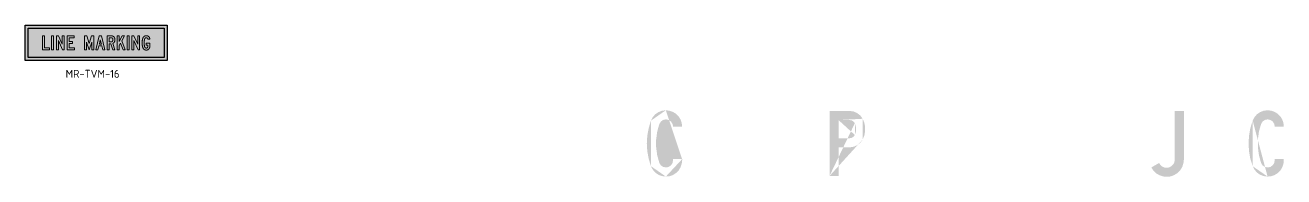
# Model space of a CAD drawing. Header units: millimetres. Extents: x 134 to 1473, y -1293 to 226.
# Drawn here: x 134 to 1198, y 97 to 226 of the extents above; entities that cross this region are included whole.
import ezdxf

# ---------------------------------------------------------------- set-up
doc = ezdxf.new("R2010")
doc.units = ezdxf.units.MM
for name, color, linetype in [('GREEN', 84, 'Continuous'), ('L25', 1, 'Continuous'), ('yellow', 7, 'Continuous')]:
    doc.layers.add(name, color=color, linetype=linetype)
doc.styles.add('ISO', font='iso3098b')

msp = doc.modelspace()

# ---------------------------------------------------------------- hatches: boundary and pattern name
at = {"layer": 'GREEN'}
h = msp.add_hatch(color=256, dxfattribs=at)
h.paths.add_polyline_path([(689.1, 111.3), (689, 111.3)], flags=16)
edge = h.paths.add_edge_path()
edge.add_line((681.4, 112.4), (689.1, 112.4))
edge.add_line((689.1, 112.4), (689.1, 111.3))
edge.add_line((688.7, 108.3), (689.1, 111.3))
edge.add_line((688.7, 108.3), (687.7, 105.4))
edge.add_line((687.7, 105.4), (686.1, 102.7))
edge.add_line((686.1, 102.7), (683.9, 100.6))
edge.add_line((683.9, 100.6), (681.3, 98.9))
edge.add_line((681.3, 98.9), (678.4, 97.9))
edge.add_line((678.4, 97.9), (675.3, 97.6))
edge.add_line((675.3, 97.6), (672.1, 98))
edge.add_line((672.1, 98), (669, 99.1))
edge.add_line((669, 99.1), (666.3, 101))
edge.add_line((666.3, 101), (664.2, 103.5))
edge.add_line((664.2, 103.5), (662.7, 106.4))
edge.add_line((662.7, 106.4), (660.8, 112.6))
edge.add_line((660.8, 112.6), (659.6, 119.1))
edge.add_line((659.6, 119.1), (659.2, 125.6))
edge.add_line((659.2, 125.6), (659.6, 132.2))
edge.add_line((659.6, 132.2), (660.8, 138.6))
edge.add_line((660.8, 138.6), (662.7, 144.9))
edge.add_line((662.7, 144.9), (664.2, 147.8))
edge.add_line((664.2, 147.8), (666.3, 150.3))
edge.add_line((666.3, 150.3), (669, 152.1))
edge.add_line((669, 152.1), (672.1, 153.3))
edge.add_line((672.1, 153.3), (675.3, 153.7))
edge.add_line((675.3, 153.7), (678.4, 153.3))
edge.add_line((678.4, 153.3), (681.3, 152.3))
edge.add_line((681.3, 152.3), (683.9, 150.7))
edge.add_line((683.9, 150.7), (686.1, 148.5))
edge.add_line((686.1, 148.5), (687.7, 145.9))
edge.add_line((687.7, 145.9), (688.7, 143))
edge.add_line((688.7, 143), (689.1, 139.9))
edge.add_line((689.1, 139.9), (681.4, 139.9))
edge.add_line((681.4, 139.9), (680.9, 142.2))
edge.add_line((680.9, 142.2), (679.6, 144.2))
edge.add_line((679.6, 144.2), (677.6, 145.5))
edge.add_line((677.6, 145.5), (675.3, 146))
edge.add_line((675.3, 146), (673, 145.5))
edge.add_line((673, 145.5), (671.1, 144.1))
edge.add_line((671.1, 144.1), (669.8, 142.1))
edge.add_line((669.8, 142.1), (668, 135.7))
edge.add_line((668, 135.7), (667.1, 129))
edge.add_line((667.1, 129), (667.1, 122.3))
edge.add_line((667.1, 122.3), (668, 115.6))
edge.add_line((668, 115.6), (669.8, 109.1))
edge.add_line((669.8, 109.1), (671.1, 107.1))
edge.add_line((671.1, 107.1), (673, 105.8))
edge.add_line((673, 105.8), (675.3, 105.3))
edge.add_line((675.3, 105.3), (677.6, 105.7))
edge.add_line((677.6, 105.7), (679.6, 107.1))
edge.add_line((679.6, 107.1), (680.9, 109))
edge.add_line((680.9, 109), (681.4, 111.3))
edge.add_line((681.4, 111.3), (681.4, 112.4))
edge = h.paths.add_edge_path(flags=16)
edge.add_line((689.1, 112.4), (689, 112.4))
edge.add_line((675.3, 153.7), (675.3, 153.7))
edge.add_line((662.7, 144.9), (662.7, 144.9))
edge.add_line((662.7, 106.4), (662.7, 106.4))
edge.add_line((675.3, 97.6), (675.3, 97.6))
h = msp.add_hatch(color=256, dxfattribs=at)
h.paths.add_polyline_path([(830.7, 145.4), (830.7, 145.4)], flags=16)
edge = h.paths.add_edge_path(flags=17)
edge.add_line((821.4, 130), (821.4, 145.4))
edge.add_line((821.4, 145.4), (830.7, 145.4))
edge.add_line((832.5, 145.1), (830.7, 145.4))
edge.add_line((832.5, 145.1), (834, 144.1))
edge.add_line((834, 144.1), (835.1, 142.7))
edge.add_line((835.1, 142.7), (836.1, 139.4))
edge.add_line((836.1, 139.4), (836.1, 136))
edge.add_line((836.1, 136), (835.1, 132.8))
edge.add_line((835.1, 132.8), (834, 131.3))
edge.add_line((834, 131.3), (832.5, 130.4))
edge.add_line((832.5, 130.4), (830.7, 130))
edge.add_line((830.7, 130), (821.4, 130))
h.paths.add_polyline_path([(830.7, 153.1), (830.7, 153.1)], flags=16)
edge = h.paths.add_edge_path()
edge.add_line((821.4, 98.1), (813.7, 98.1))
edge.add_line((813.7, 98.1), (813.7, 153.1))
edge.add_line((813.7, 153.1), (830.7, 153.1))
edge.add_line((834, 152.7), (830.7, 153.1))
edge.add_line((834, 152.7), (837.1, 151.3))
edge.add_line((837.1, 151.3), (839.8, 149.2))
edge.add_line((839.8, 149.2), (841.7, 146.5))
edge.add_line((841.7, 146.5), (843.1, 143.1))
edge.add_line((843.1, 143.1), (843.8, 139.6))
edge.add_line((843.8, 139.6), (843.8, 135.9))
edge.add_line((843.8, 135.9), (843.1, 132.3))
edge.add_line((843.1, 132.3), (841.7, 128.9))
edge.add_line((841.7, 128.9), (839.8, 126.2))
edge.add_line((839.8, 126.2), (837.1, 124.1))
edge.add_line((837.1, 124.1), (834, 122.8))
edge.add_line((834, 122.8), (830.7, 122.3))
edge.add_line((830.7, 122.3), (821.4, 122.3))
edge.add_line((821.4, 122.3), (821.4, 98.1))
edge = h.paths.add_edge_path()
edge.add_line((821.4, 145.4), (821.3, 145.4))
edge.add_line((835.1, 132.8), (835.1, 132.8))
edge.add_line((835.1, 142.7), (835.1, 142.7))
edge.add_line((813.7, 98.1), (813.7, 98.1))
edge.add_line((841.7, 128.9), (841.7, 128.9))
edge.add_line((841.7, 146.5), (841.7, 146.5))
h = msp.add_hatch(color=256, dxfattribs=at)
h.paths.add_polyline_path([(830.7, 145.4), (830.7, 145.4)], flags=16)
edge = h.paths.add_edge_path(flags=17)
edge.add_line((821.4, 130), (821.4, 145.4))
edge.add_line((821.4, 145.4), (830.7, 145.4))
edge.add_line((832.5, 145.1), (830.7, 145.4))
edge.add_line((832.5, 145.1), (834, 144.1))
edge.add_line((834, 144.1), (835.1, 142.7))
edge.add_line((835.1, 142.7), (836.1, 139.4))
edge.add_line((836.1, 139.4), (836.1, 136))
edge.add_line((836.1, 136), (835.1, 132.8))
edge.add_line((835.1, 132.8), (834, 131.3))
edge.add_line((834, 131.3), (832.5, 130.4))
edge.add_line((832.5, 130.4), (830.7, 130))
edge.add_line((830.7, 130), (821.4, 130))
h.paths.add_polyline_path([(830.7, 153.1), (830.7, 153.1)], flags=16)
edge = h.paths.add_edge_path()
edge.add_line((821.4, 98.1), (813.7, 98.1))
edge.add_line((813.7, 98.1), (813.7, 153.1))
edge.add_line((813.7, 153.1), (830.7, 153.1))
edge.add_line((834, 152.7), (830.7, 153.1))
edge.add_line((834, 152.7), (837.1, 151.3))
edge.add_line((837.1, 151.3), (839.8, 149.2))
edge.add_line((839.8, 149.2), (841.7, 146.5))
edge.add_line((841.7, 146.5), (843.1, 143.1))
edge.add_line((843.1, 143.1), (843.8, 139.6))
edge.add_line((843.8, 139.6), (843.8, 135.9))
edge.add_line((843.8, 135.9), (843.1, 132.3))
edge.add_line((843.1, 132.3), (841.7, 128.9))
edge.add_line((841.7, 128.9), (839.8, 126.2))
edge.add_line((839.8, 126.2), (837.1, 124.1))
edge.add_line((837.1, 124.1), (834, 122.8))
edge.add_line((834, 122.8), (830.7, 122.3))
edge.add_line((830.7, 122.3), (821.4, 122.3))
edge.add_line((821.4, 122.3), (821.4, 98.1))
edge = h.paths.add_edge_path()
edge.add_line((821.4, 145.4), (821.3, 145.4))
edge.add_line((835.1, 132.8), (835.1, 132.8))
edge.add_line((835.1, 142.7), (835.1, 142.7))
edge.add_line((813.7, 98.1), (813.7, 98.1))
edge.add_line((841.7, 128.9), (841.7, 128.9))
edge.add_line((841.7, 146.5), (841.7, 146.5))
h = msp.add_hatch(color=256, dxfattribs=at)
h.paths.add_polyline_path([(1105.6, 111.9), (1105.6, 111.9)], flags=16)
edge = h.paths.add_edge_path()
edge.add_line((1105.6, 153.1), (1105.6, 111.9))
edge.add_line((1105.3, 109.8), (1105.6, 111.9))
edge.add_line((1105.3, 109.8), (1104.4, 108))
edge.add_line((1104.4, 108), (1102.9, 106.5))
edge.add_line((1102.9, 106.5), (1101.1, 105.4))
edge.add_line((1101.1, 105.4), (1099.1, 105))
edge.add_line((1099.1, 105), (1097, 105.2))
edge.add_line((1097, 105.2), (1095.1, 106))
edge.add_line((1095.1, 106), (1093.5, 107.4))
edge.add_line((1093.5, 107.4), (1092.4, 109.1))
edge.add_line((1092.4, 109.1), (1085.8, 105.3))
edge.add_line((1085.8, 105.3), (1087.6, 102.6))
edge.add_line((1087.6, 102.6), (1089.9, 100.3))
edge.add_line((1089.9, 100.3), (1092.7, 98.7))
edge.add_line((1092.7, 98.7), (1095.7, 97.7))
edge.add_line((1095.7, 97.7), (1099, 97.4))
edge.add_line((1099, 97.4), (1102.1, 97.7))
edge.add_line((1102.1, 97.7), (1105.2, 98.9))
edge.add_line((1105.2, 98.9), (1107.9, 100.6))
edge.add_line((1107.9, 100.6), (1110.2, 102.9))
edge.add_line((1110.2, 102.9), (1111.9, 105.6))
edge.add_line((1111.9, 105.6), (1112.9, 108.7))
edge.add_line((1112.9, 108.7), (1113.3, 111.9))
edge.add_line((1113.3, 111.9), (1113.3, 153.1))
edge.add_line((1113.3, 153.1), (1105.6, 153.1))
edge = h.paths.add_edge_path(flags=16)
edge.add_line((1113.3, 111.9), (1113.3, 111.9))
edge.add_line((1113.3, 111.9), (1113.3, 111.9))
edge = h.paths.add_edge_path(flags=16)
edge.add_line((1092.4, 109.1), (1092.4, 109.1))
h = msp.add_hatch(color=256, dxfattribs=at)
h.paths.add_polyline_path([(1197.8, 111.3), (1197.8, 111.3)], flags=16)
edge = h.paths.add_edge_path()
edge.add_line((1190.1, 112.4), (1197.8, 112.4))
edge.add_line((1197.8, 112.4), (1197.8, 111.3))
edge.add_line((1197.5, 108.3), (1197.8, 111.3))
edge.add_line((1197.5, 108.3), (1196.5, 105.4))
edge.add_line((1196.5, 105.4), (1194.9, 102.7))
edge.add_line((1194.9, 102.7), (1192.7, 100.6))
edge.add_line((1192.7, 100.6), (1190.1, 98.9))
edge.add_line((1190.1, 98.9), (1187.2, 97.9))
edge.add_line((1187.2, 97.9), (1184.1, 97.6))
edge.add_line((1184.1, 97.6), (1180.8, 98))
edge.add_line((1180.8, 98), (1177.8, 99.1))
edge.add_line((1177.8, 99.1), (1175.1, 101))
edge.add_line((1175.1, 101), (1173, 103.5))
edge.add_line((1173, 103.5), (1171.5, 106.4))
edge.add_line((1171.5, 106.4), (1169.5, 112.6))
edge.add_line((1169.5, 112.6), (1168.4, 119.1))
edge.add_line((1168.4, 119.1), (1168, 125.6))
edge.add_line((1168, 125.6), (1168.4, 132.2))
edge.add_line((1168.4, 132.2), (1169.5, 138.6))
edge.add_line((1169.5, 138.6), (1171.5, 144.9))
edge.add_line((1171.5, 144.9), (1173, 147.8))
edge.add_line((1173, 147.8), (1175.1, 150.3))
edge.add_line((1175.1, 150.3), (1177.8, 152.1))
edge.add_line((1177.8, 152.1), (1180.8, 153.3))
edge.add_line((1180.8, 153.3), (1184.1, 153.7))
edge.add_line((1184.1, 153.7), (1187.2, 153.3))
edge.add_line((1187.2, 153.3), (1190.1, 152.3))
edge.add_line((1190.1, 152.3), (1192.7, 150.7))
edge.add_line((1192.7, 150.7), (1194.9, 148.5))
edge.add_line((1194.9, 148.5), (1196.5, 145.9))
edge.add_line((1196.5, 145.9), (1197.5, 143))
edge.add_line((1197.5, 143), (1197.8, 139.9))
edge.add_line((1197.8, 139.9), (1190.1, 139.9))
edge.add_line((1190.1, 139.9), (1189.7, 142.2))
edge.add_line((1189.7, 142.2), (1188.4, 144.2))
edge.add_line((1188.4, 144.2), (1186.4, 145.5))
edge.add_line((1186.4, 145.5), (1184.1, 146))
edge.add_line((1184.1, 146), (1181.8, 145.5))
edge.add_line((1181.8, 145.5), (1179.8, 144.1))
edge.add_line((1179.8, 144.1), (1178.6, 142.1))
edge.add_line((1178.6, 142.1), (1176.8, 135.7))
edge.add_line((1176.8, 135.7), (1175.9, 129))
edge.add_line((1175.9, 129), (1175.9, 122.3))
edge.add_line((1175.9, 122.3), (1176.8, 115.6))
edge.add_line((1176.8, 115.6), (1178.6, 109.1))
edge.add_line((1178.6, 109.1), (1179.8, 107.1))
edge.add_line((1179.8, 107.1), (1181.8, 105.8))
edge.add_line((1181.8, 105.8), (1184.1, 105.3))
edge.add_line((1184.1, 105.3), (1186.4, 105.7))
edge.add_line((1186.4, 105.7), (1188.4, 107.1))
edge.add_line((1188.4, 107.1), (1189.7, 109))
edge.add_line((1189.7, 109), (1190.1, 111.3))
edge.add_line((1190.1, 111.3), (1190.1, 112.4))
edge = h.paths.add_edge_path(flags=16)
edge.add_line((1197.8, 112.4), (1197.8, 112.4))
edge.add_line((1184.1, 153.7), (1184.1, 153.7))
edge.add_line((1171.5, 144.9), (1171.4, 144.9))
edge.add_line((1171.5, 106.4), (1171.4, 106.4))
edge.add_line((1184.1, 97.6), (1184.1, 97.6))
at = {"layer": 'L25'}
h = msp.add_hatch(color=256, dxfattribs=at)
h.paths.add_polyline_path([(133.6, 195.7), (133.6, 225.7), (253.6, 225.7), (253.6, 195.7)])
h.paths.add_polyline_path([(136.1, 198.2), (136.1, 223.2), (251.1, 223.2), (251.1, 198.2)], flags=16)
h = msp.add_hatch(color=256, dxfattribs=at)
h.paths.add_polyline_path([(236, 204.6), (235.9, 204.6), (235.8, 204.6), (235.7, 204.6), (235.6, 204.6), (235.5, 204.6), (235.4, 204.6), (235.3, 204.6), (235.3, 204.7), (235.2, 204.7), (235.1, 204.7), (235, 204.7), (234.9, 204.8), (234.8, 204.8), (234.7, 204.8), (234.7, 204.9), (234.6, 204.9), (234.5, 205), (234.4, 205), (234.4, 205.1), (234.3, 205.1), (234.2, 205.2), (234.1, 205.2), (234.1, 205.3), (234, 205.3), (233.9, 205.4), (233.9, 205.5), (233.8, 205.5), (233.7, 205.6), (233.7, 205.7), (233.6, 205.7), (233.6, 205.8), (233.5, 205.9), (233.5, 205.9), (233.4, 206), (233.4, 206.1), (233.3, 206.2), (233.3, 206.3), (233.3, 206.3), (233.2, 206.4), (233.2, 206.5), (233.1, 206.7), (233.1, 206.8), (233, 207), (233, 207.2), (232.9, 207.4), (232.9, 207.5), (232.8, 207.7), (232.8, 207.9), (232.7, 208), (232.7, 208.2), (232.7, 208.4), (232.6, 208.6), (232.6, 208.7), (232.6, 208.9), (232.6, 209.1), (232.5, 209.3), (232.5, 209.5), (232.5, 209.6), (232.5, 209.8), (232.5, 210), (232.5, 210.2), (232.4, 210.3), (232.4, 210.5), (232.4, 210.7), (232.4, 210.9), (232.4, 211.1), (232.5, 211.2), (232.5, 211.4), (232.5, 211.6), (232.5, 211.8), (232.5, 212), (232.5, 212.1), (232.6, 212.3), (232.6, 212.5), (232.6, 212.7), (232.6, 212.8), (232.7, 213), (232.7, 213.2), (232.7, 213.4), (232.8, 213.5), (232.8, 213.7), (232.9, 213.9), (232.9, 214.1), (233, 214.2), (233, 214.4), (233.1, 214.6), (233.1, 214.7), (233.2, 214.9), (233.2, 215), (233.3, 215.1), (233.3, 215.1), (233.3, 215.2), (233.4, 215.3), (233.4, 215.4), (233.5, 215.5), (233.5, 215.5), (233.6, 215.6), (233.6, 215.7), (233.7, 215.8), (233.7, 215.8), (233.8, 215.9), (233.9, 216), (233.9, 216), (234, 216.1), (234.1, 216.1), (234.1, 216.2), (234.2, 216.2), (234.3, 216.3), (234.4, 216.3), (234.4, 216.4), (234.5, 216.4), (234.6, 216.5), (234.7, 216.5), (234.7, 216.6), (234.8, 216.6), (234.9, 216.6), (235, 216.7), (235.1, 216.7), (235.2, 216.7), (235.3, 216.7), (235.3, 216.8), (235.4, 216.8), (235.5, 216.8), (235.6, 216.8), (235.7, 216.8), (235.8, 216.8), (235.9, 216.8), (236, 216.8), (236, 216.8), (236.1, 216.8), (236.2, 216.8), (236.3, 216.8), (236.4, 216.8), (236.5, 216.8), (236.6, 216.8), (236.7, 216.7), (236.8, 216.7), (236.8, 216.7), (236.9, 216.7), (237, 216.6), (237.1, 216.6), (237.2, 216.6), (237.3, 216.5), (237.3, 216.5), (237.4, 216.5), (237.5, 216.4), (237.6, 216.4), (237.6, 216.3), (237.7, 216.3), (237.8, 216.2), (237.9, 216.2), (237.9, 216.1), (238, 216), (238.1, 216), (238.1, 215.9), (238.2, 215.9), (238.2, 215.8), (238.3, 215.7), (238.3, 215.6), (238.4, 215.6), (238.5, 215.5), (238.5, 215.4), (238.5, 215.4), (238.6, 215.3), (238.6, 215.2), (238.7, 215.1), (238.7, 215), (238.7, 215), (238.8, 214.9), (238.8, 214.8), (238.8, 214.7), (238.9, 214.6), (238.9, 214.5), (238.9, 214.4), (238.9, 214.4), (238.9, 214.3), (238.9, 214.2), (238.9, 214.1), (239, 214), (239, 213.9), (239, 213.8), (237.3, 213.8), (237.3, 213.9), (237.3, 213.9), (237.3, 214), (237.3, 214.1), (237.2, 214.1), (237.2, 214.2), (237.2, 214.2), (237.2, 214.3), (237.2, 214.3), (237.2, 214.4), (237.1, 214.4), (237.1, 214.5), (237.1, 214.6), (237, 214.6), (237, 214.6), (237, 214.7), (236.9, 214.7), (236.9, 214.8), (236.8, 214.8), (236.8, 214.9), (236.7, 214.9), (236.7, 214.9), (236.6, 215), (236.6, 215), (236.5, 215), (236.5, 215), (236.4, 215.1), (236.4, 215.1), (236.3, 215.1), (236.3, 215.1), (236.2, 215.1), (236.1, 215.1), (236.1, 215.1), (236, 215.1), (236, 215.1), (235.9, 215.1), (235.9, 215.1), (235.8, 215.1), (235.7, 215.1), (235.7, 215.1), (235.6, 215.1), (235.6, 215.1), (235.5, 215.1), (235.5, 215), (235.4, 215), (235.3, 215), (235.3, 215), (235.3, 214.9), (235.2, 214.9), (235.2, 214.9), (235.1, 214.8), (235.1, 214.8), (235, 214.7), (235, 214.7), (235, 214.7), (234.9, 214.6), (234.9, 214.6), (234.9, 214.5), (234.8, 214.5), (234.8, 214.4), (234.8, 214.4), (234.8, 214.3), (234.7, 214.1), (234.6, 214), (234.6, 213.8), (234.6, 213.7), (234.5, 213.5), (234.5, 213.3), (234.4, 213.2), (234.4, 213), (234.4, 212.8), (234.3, 212.7), (234.3, 212.5), (234.3, 212.3), (234.2, 212.2), (234.2, 212), (234.2, 211.8), (234.2, 211.6), (234.2, 211.5), (234.2, 211.3), (234.1, 211.1), (234.1, 211), (234.1, 210.8), (234.1, 210.6), (234.1, 210.4), (234.1, 210.3), (234.2, 210.1), (234.2, 209.9), (234.2, 209.8), (234.2, 209.6), (234.2, 209.4), (234.2, 209.3), (234.3, 209.1), (234.3, 208.9), (234.3, 208.8), (234.4, 208.6), (234.4, 208.4), (234.4, 208.2), (234.5, 208.1), (234.5, 207.9), (234.6, 207.8), (234.6, 207.6), (234.6, 207.4), (234.7, 207.3), (234.8, 207.1), (234.8, 207), (234.8, 207), (234.8, 206.9), (234.9, 206.9), (234.9, 206.8), (234.9, 206.8), (235, 206.7), (235, 206.7), (235, 206.7), (235.1, 206.6), (235.1, 206.6), (235.2, 206.5), (235.2, 206.5), (235.3, 206.5), (235.3, 206.4), (235.3, 206.4), (235.4, 206.4), (235.5, 206.4), (235.5, 206.3), (235.6, 206.3), (235.6, 206.3), (235.7, 206.3), (235.7, 206.3), (235.8, 206.3), (235.8, 206.3), (235.9, 206.3), (236, 206.3), (236, 206.3), (236.1, 206.3), (236.1, 206.3), (236.2, 206.3), (236.3, 206.3), (236.3, 206.3), (236.4, 206.3), (236.4, 206.3), (236.5, 206.4), (236.5, 206.4), (236.6, 206.4), (236.6, 206.5), (236.7, 206.5), (236.7, 206.5), (236.8, 206.6), (236.8, 206.6), (236.9, 206.6), (236.9, 206.7), (237, 206.7), (237, 206.8), (237, 206.8), (237.1, 206.9), (237.1, 206.9), (237.1, 207), (237.1, 207), (237.2, 207.1), (237.2, 207.1), (237.2, 207.2), (237.2, 207.2), (237.2, 207.3), (237.3, 207.3), (237.3, 207.4), (237.3, 207.5), (237.3, 207.5), (237.3, 207.6), (237.3, 208.8), (236, 208.8), (236, 210.5), (239, 210.5), (239, 207.6), (239, 207.5), (239, 207.4), (238.9, 207.3), (238.9, 207.2), (238.9, 207.1), (238.9, 207), (238.9, 207), (238.9, 206.9), (238.9, 206.8), (238.8, 206.7), (238.8, 206.6), (238.8, 206.5), (238.7, 206.5), (238.7, 206.4), (238.7, 206.3), (238.6, 206.2), (238.6, 206.1), (238.5, 206.1), (238.5, 206), (238.5, 205.9), (238.4, 205.8), (238.3, 205.8), (238.3, 205.7), (238.2, 205.6), (238.2, 205.6), (238.1, 205.5), (238.1, 205.4), (238, 205.4), (237.9, 205.3), (237.9, 205.2), (237.8, 205.2), (237.7, 205.1), (237.6, 205.1), (237.6, 205), (237.5, 205), (237.4, 204.9), (237.3, 204.9), (237.3, 204.9), (237.2, 204.8), (237.1, 204.8), (237, 204.8), (236.9, 204.7), (236.8, 204.7), (236.8, 204.7), (236.7, 204.7), (236.6, 204.6), (236.5, 204.6), (236.4, 204.6), (236.3, 204.6), (236.2, 204.6), (236.1, 204.6), (236, 204.6)])
h.paths.add_polyline_path([(202.8, 216.7), (202.8, 204.7), (204.5, 204.7), (204.5, 210), (206, 210), (207.6, 204.7), (209.4, 204.7), (207.6, 210.2), (207.7, 210.3), (207.8, 210.3), (207.9, 210.3), (207.9, 210.4), (208, 210.4), (208.1, 210.5), (208.2, 210.5), (208.2, 210.6), (208.3, 210.6), (208.3, 210.7), (208.4, 210.7), (208.5, 210.8), (208.5, 210.8), (208.6, 210.9), (208.6, 210.9), (208.7, 211), (208.7, 211.1), (208.8, 211.1), (208.8, 211.2), (208.9, 211.3), (208.9, 211.4), (209, 211.4), (209, 211.5), (209.1, 211.6), (209.1, 211.7), (209.1, 211.8), (209.2, 211.9), (209.2, 212), (209.3, 212.1), (209.3, 212.2), (209.3, 212.3), (209.3, 212.4), (209.4, 212.5), (209.4, 212.6), (209.4, 212.7), (209.4, 212.8), (209.4, 212.9), (209.4, 213), (209.4, 213.1), (209.4, 213.2), (209.4, 213.3), (209.4, 213.5), (209.4, 213.5), (209.4, 213.7), (209.4, 213.8), (209.4, 213.9), (209.4, 214), (209.4, 214.1), (209.4, 214.2), (209.3, 214.3), (209.3, 214.4), (209.3, 214.5), (209.3, 214.6), (209.2, 214.7), (209.2, 214.8), (209.1, 214.9), (209.1, 215), (209.1, 215.1), (209, 215.2), (209, 215.3), (208.9, 215.3), (208.9, 215.4), (208.8, 215.5), (208.8, 215.6), (208.7, 215.6), (208.7, 215.7), (208.6, 215.8), (208.6, 215.8), (208.5, 215.9), (208.4, 215.9), (208.4, 216), (208.3, 216.1), (208.2, 216.1), (208.2, 216.2), (208.1, 216.2), (208, 216.3), (208, 216.3), (207.9, 216.4), (207.8, 216.4), (207.7, 216.4), (207.7, 216.5), (207.6, 216.5), (207.5, 216.5), (207.4, 216.6), (207.3, 216.6), (207.2, 216.6), (207.2, 216.6), (207.1, 216.7), (207, 216.7), (206.9, 216.7), (206.8, 216.7), (206.7, 216.7), (206.7, 216.7), (206.6, 216.7)])
h.paths.add_polyline_path([(206.6, 215), (206.6, 215), (206.7, 215), (206.7, 215), (206.8, 215), (206.8, 215), (206.9, 215), (206.9, 215), (207, 214.9), (207, 214.9), (207.1, 214.9), (207.1, 214.9), (207.2, 214.8), (207.2, 214.8), (207.2, 214.8), (207.3, 214.8), (207.3, 214.7), (207.3, 214.7), (207.4, 214.6), (207.4, 214.6), (207.4, 214.6), (207.5, 214.5), (207.5, 214.5), (207.5, 214.4), (207.6, 214.3), (207.6, 214.3), (207.6, 214.2), (207.6, 214.1), (207.7, 214), (207.7, 214), (207.7, 213.9), (207.7, 213.8), (207.7, 213.7), (207.8, 213.6), (207.8, 213.5), (207.8, 213.5), (207.8, 213.4), (207.8, 213.3), (207.8, 213.2), (207.8, 213.1), (207.8, 213.1), (207.7, 213), (207.7, 212.9), (207.7, 212.8), (207.7, 212.7), (207.7, 212.6), (207.6, 212.6), (207.6, 212.5), (207.6, 212.4), (207.6, 212.3), (207.5, 212.3), (207.5, 212.2), (207.5, 212.2), (207.4, 212.1), (207.4, 212.1), (207.4, 212), (207.3, 212), (207.3, 212), (207.3, 211.9), (207.2, 211.9), (207.2, 211.9), (207.2, 211.8), (207.1, 211.8), (207.1, 211.8), (207, 211.8), (207, 211.7), (206.9, 211.7), (206.9, 211.7), (206.8, 211.7), (206.8, 211.7), (206.7, 211.7), (206.7, 211.7), (206.6, 211.7), (206.6, 211.7), (204.5, 211.7), (204.5, 215)], flags=16)
h.paths.add_polyline_path([(198, 209.7), (197.1, 213.3), (196.3, 209.7)], flags=16)
h.paths.add_polyline_path([(183.7, 204.7), (183.7, 216.7), (185.7, 216.7), (187.6, 210.1), (189.6, 216.7), (191.5, 216.7), (191.5, 204.7), (189.9, 204.7), (189.9, 211.4), (187.6, 204.7), (185.4, 211.4), (185.4, 204.7)])
h.paths.add_polyline_path([(193.4, 204.7), (196.2, 216.7), (198.1, 216.7), (200.9, 204.7), (199.2, 204.7), (198.3, 208.1), (195.9, 208.1), (195.1, 204.7)])
h.paths.add_polyline_path([(211.4, 204.7), (211.4, 216.7), (213, 216.7), (213, 211.9), (215.7, 216.7), (217.6, 216.7), (215.2, 212.4), (218.1, 204.7), (216.3, 204.7), (214.1, 210.5), (213, 208.4), (213, 204.7)])
h.paths.add_polyline_path([(219.7, 204.7), (219.7, 216.7), (221.4, 216.7), (221.4, 204.7)])
h.paths.add_polyline_path([(223.9, 204.7), (223.9, 216.7), (225.5, 216.7), (228.7, 209.7), (228.7, 216.7), (230.3, 216.7), (230.3, 204.7), (229, 204.7), (225.5, 212.6), (225.5, 204.7)])
h.paths.add_polyline_path([(148.2, 204.7), (148.2, 216.7), (149.9, 216.7), (149.9, 206.4), (154.2, 206.4), (154.2, 204.7)])
h.paths.add_polyline_path([(155.9, 204.7), (155.9, 216.7), (157.6, 216.7), (157.6, 204.7)])
h.paths.add_polyline_path([(160.1, 204.7), (160.1, 216.7), (161.7, 216.7), (164.9, 209.7), (164.9, 216.7), (166.5, 216.7), (166.5, 204.7), (165.2, 204.7), (161.7, 212.6), (161.7, 204.7)])
h.paths.add_polyline_path([(169.2, 204.7), (169.2, 216.7), (174.9, 216.7), (174.9, 215), (170.8, 215), (170.8, 211.9), (173.5, 211.9), (173.5, 210.2), (170.8, 210.2), (170.8, 206.4), (175.2, 206.4), (175.2, 204.7)])
at = {"layer": 'yellow', "true_color": 0xf7db17}
h = msp.add_hatch(color=40, dxfattribs=at)
h.paths.add_polyline_path([(136.1, 198.2), (136.1, 223.2), (251.1, 223.2), (251.1, 198.2)])
h.paths.add_polyline_path([(236, 204.6), (235.9, 204.6), (235.8, 204.6), (235.7, 204.6), (235.6, 204.6), (235.5, 204.6), (235.4, 204.6), (235.3, 204.6), (235.3, 204.7), (235.2, 204.7), (235.1, 204.7), (235, 204.7), (234.9, 204.8), (234.8, 204.8), (234.7, 204.8), (234.7, 204.9), (234.6, 204.9), (234.5, 205), (234.4, 205), (234.4, 205.1), (234.3, 205.1), (234.2, 205.2), (234.1, 205.2), (234.1, 205.3), (234, 205.3), (233.9, 205.4), (233.9, 205.5), (233.8, 205.5), (233.7, 205.6), (233.7, 205.7), (233.6, 205.7), (233.6, 205.8), (233.5, 205.9), (233.5, 205.9), (233.4, 206), (233.4, 206.1), (233.3, 206.2), (233.3, 206.3), (233.3, 206.3), (233.2, 206.4), (233.2, 206.5), (233.1, 206.7), (233.1, 206.8), (233, 207), (233, 207.2), (232.9, 207.4), (232.9, 207.5), (232.8, 207.7), (232.8, 207.9), (232.7, 208), (232.7, 208.2), (232.7, 208.4), (232.6, 208.6), (232.6, 208.7), (232.6, 208.9), (232.6, 209.1), (232.5, 209.3), (232.5, 209.5), (232.5, 209.6), (232.5, 209.8), (232.5, 210), (232.5, 210.2), (232.4, 210.3), (232.4, 210.5), (232.4, 210.7), (232.4, 210.9), (232.4, 211.1), (232.5, 211.2), (232.5, 211.4), (232.5, 211.6), (232.5, 211.8), (232.5, 212), (232.5, 212.1), (232.6, 212.3), (232.6, 212.5), (232.6, 212.7), (232.6, 212.8), (232.7, 213), (232.7, 213.2), (232.7, 213.4), (232.8, 213.5), (232.8, 213.7), (232.9, 213.9), (232.9, 214.1), (233, 214.2), (233, 214.4), (233.1, 214.6), (233.1, 214.7), (233.2, 214.9), (233.2, 215), (233.3, 215.1), (233.3, 215.1), (233.3, 215.2), (233.4, 215.3), (233.4, 215.4), (233.5, 215.5), (233.5, 215.5), (233.6, 215.6), (233.6, 215.7), (233.7, 215.8), (233.7, 215.8), (233.8, 215.9), (233.9, 216), (233.9, 216), (234, 216.1), (234.1, 216.1), (234.1, 216.2), (234.2, 216.2), (234.3, 216.3), (234.4, 216.3), (234.4, 216.4), (234.5, 216.4), (234.6, 216.5), (234.7, 216.5), (234.7, 216.6), (234.8, 216.6), (234.9, 216.6), (235, 216.7), (235.1, 216.7), (235.2, 216.7), (235.3, 216.7), (235.3, 216.8), (235.4, 216.8), (235.5, 216.8), (235.6, 216.8), (235.7, 216.8), (235.8, 216.8), (235.9, 216.8), (236, 216.8), (236, 216.8), (236.1, 216.8), (236.2, 216.8), (236.3, 216.8), (236.4, 216.8), (236.5, 216.8), (236.6, 216.8), (236.7, 216.7), (236.8, 216.7), (236.8, 216.7), (236.9, 216.7), (237, 216.6), (237.1, 216.6), (237.2, 216.6), (237.3, 216.5), (237.3, 216.5), (237.4, 216.5), (237.5, 216.4), (237.6, 216.4), (237.6, 216.3), (237.7, 216.3), (237.8, 216.2), (237.9, 216.2), (237.9, 216.1), (238, 216), (238.1, 216), (238.1, 215.9), (238.2, 215.9), (238.2, 215.8), (238.3, 215.7), (238.3, 215.6), (238.4, 215.6), (238.5, 215.5), (238.5, 215.4), (238.5, 215.4), (238.6, 215.3), (238.6, 215.2), (238.7, 215.1), (238.7, 215), (238.7, 215), (238.8, 214.9), (238.8, 214.8), (238.8, 214.7), (238.9, 214.6), (238.9, 214.5), (238.9, 214.4), (238.9, 214.4), (238.9, 214.3), (238.9, 214.2), (238.9, 214.1), (239, 214), (239, 213.9), (239, 213.8), (237.3, 213.8), (237.3, 213.9), (237.3, 213.9), (237.3, 214), (237.3, 214.1), (237.2, 214.1), (237.2, 214.2), (237.2, 214.2), (237.2, 214.3), (237.2, 214.3), (237.2, 214.4), (237.1, 214.4), (237.1, 214.5), (237.1, 214.6), (237, 214.6), (237, 214.6), (237, 214.7), (236.9, 214.7), (236.9, 214.8), (236.8, 214.8), (236.8, 214.9), (236.7, 214.9), (236.7, 214.9), (236.6, 215), (236.6, 215), (236.5, 215), (236.5, 215), (236.4, 215.1), (236.4, 215.1), (236.3, 215.1), (236.3, 215.1), (236.2, 215.1), (236.1, 215.1), (236.1, 215.1), (236, 215.1), (236, 215.1), (235.9, 215.1), (235.9, 215.1), (235.8, 215.1), (235.7, 215.1), (235.7, 215.1), (235.6, 215.1), (235.6, 215.1), (235.5, 215.1), (235.5, 215), (235.4, 215), (235.3, 215), (235.3, 215), (235.3, 214.9), (235.2, 214.9), (235.2, 214.9), (235.1, 214.8), (235.1, 214.8), (235, 214.7), (235, 214.7), (235, 214.7), (234.9, 214.6), (234.9, 214.6), (234.9, 214.5), (234.8, 214.5), (234.8, 214.4), (234.8, 214.4), (234.8, 214.3), (234.7, 214.1), (234.6, 214), (234.6, 213.8), (234.6, 213.7), (234.5, 213.5), (234.5, 213.3), (234.4, 213.2), (234.4, 213), (234.4, 212.8), (234.3, 212.7), (234.3, 212.5), (234.3, 212.3), (234.2, 212.2), (234.2, 212), (234.2, 211.8), (234.2, 211.6), (234.2, 211.5), (234.2, 211.3), (234.1, 211.1), (234.1, 211), (234.1, 210.8), (234.1, 210.6), (234.1, 210.4), (234.1, 210.3), (234.2, 210.1), (234.2, 209.9), (234.2, 209.8), (234.2, 209.6), (234.2, 209.4), (234.2, 209.3), (234.3, 209.1), (234.3, 208.9), (234.3, 208.8), (234.4, 208.6), (234.4, 208.4), (234.4, 208.2), (234.5, 208.1), (234.5, 207.9), (234.6, 207.8), (234.6, 207.6), (234.6, 207.4), (234.7, 207.3), (234.8, 207.1), (234.8, 207), (234.8, 207), (234.8, 206.9), (234.9, 206.9), (234.9, 206.8), (234.9, 206.8), (235, 206.7), (235, 206.7), (235, 206.7), (235.1, 206.6), (235.1, 206.6), (235.2, 206.5), (235.2, 206.5), (235.3, 206.5), (235.3, 206.4), (235.3, 206.4), (235.4, 206.4), (235.5, 206.4), (235.5, 206.3), (235.6, 206.3), (235.6, 206.3), (235.7, 206.3), (235.7, 206.3), (235.8, 206.3), (235.8, 206.3), (235.9, 206.3), (236, 206.3), (236, 206.3), (236.1, 206.3), (236.1, 206.3), (236.2, 206.3), (236.3, 206.3), (236.3, 206.3), (236.4, 206.3), (236.4, 206.3), (236.5, 206.4), (236.5, 206.4), (236.6, 206.4), (236.6, 206.5), (236.7, 206.5), (236.7, 206.5), (236.8, 206.6), (236.8, 206.6), (236.9, 206.6), (236.9, 206.7), (237, 206.7), (237, 206.8), (237, 206.8), (237.1, 206.9), (237.1, 206.9), (237.1, 207), (237.1, 207), (237.2, 207.1), (237.2, 207.1), (237.2, 207.2), (237.2, 207.2), (237.2, 207.3), (237.3, 207.3), (237.3, 207.4), (237.3, 207.5), (237.3, 207.5), (237.3, 207.6), (237.3, 208.8), (236, 208.8), (236, 210.5), (239, 210.5), (239, 207.6), (239, 207.5), (239, 207.4), (238.9, 207.3), (238.9, 207.2), (238.9, 207.1), (238.9, 207), (238.9, 207), (238.9, 206.9), (238.9, 206.8), (238.8, 206.7), (238.8, 206.6), (238.8, 206.5), (238.7, 206.5), (238.7, 206.4), (238.7, 206.3), (238.6, 206.2), (238.6, 206.1), (238.5, 206.1), (238.5, 206), (238.5, 205.9), (238.4, 205.8), (238.3, 205.8), (238.3, 205.7), (238.2, 205.6), (238.2, 205.6), (238.1, 205.5), (238.1, 205.4), (238, 205.4), (237.9, 205.3), (237.9, 205.2), (237.8, 205.2), (237.7, 205.1), (237.6, 205.1), (237.6, 205), (237.5, 205), (237.4, 204.9), (237.3, 204.9), (237.3, 204.9), (237.2, 204.8), (237.1, 204.8), (237, 204.8), (236.9, 204.7), (236.8, 204.7), (236.8, 204.7), (236.7, 204.7), (236.6, 204.6), (236.5, 204.6), (236.4, 204.6), (236.3, 204.6), (236.2, 204.6), (236.1, 204.6), (236, 204.6)], flags=16)
h.paths.add_polyline_path([(202.8, 216.7), (202.8, 204.7), (204.5, 204.7), (204.5, 210), (206, 210), (207.6, 204.7), (209.4, 204.7), (207.6, 210.2), (207.7, 210.3), (207.8, 210.3), (207.9, 210.3), (207.9, 210.4), (208, 210.4), (208.1, 210.5), (208.2, 210.5), (208.2, 210.6), (208.3, 210.6), (208.3, 210.7), (208.4, 210.7), (208.5, 210.8), (208.5, 210.8), (208.6, 210.9), (208.6, 210.9), (208.7, 211), (208.7, 211.1), (208.8, 211.1), (208.8, 211.2), (208.9, 211.3), (208.9, 211.4), (209, 211.4), (209, 211.5), (209.1, 211.6), (209.1, 211.7), (209.1, 211.8), (209.2, 211.9), (209.2, 212), (209.3, 212.1), (209.3, 212.2), (209.3, 212.3), (209.3, 212.4), (209.4, 212.5), (209.4, 212.6), (209.4, 212.7), (209.4, 212.8), (209.4, 212.9), (209.4, 213), (209.4, 213.1), (209.4, 213.2), (209.4, 213.3), (209.4, 213.5), (209.4, 213.5), (209.4, 213.7), (209.4, 213.8), (209.4, 213.9), (209.4, 214), (209.4, 214.1), (209.4, 214.2), (209.3, 214.3), (209.3, 214.4), (209.3, 214.5), (209.3, 214.6), (209.2, 214.7), (209.2, 214.8), (209.1, 214.9), (209.1, 215), (209.1, 215.1), (209, 215.2), (209, 215.3), (208.9, 215.3), (208.9, 215.4), (208.8, 215.5), (208.8, 215.6), (208.7, 215.6), (208.7, 215.7), (208.6, 215.8), (208.6, 215.8), (208.5, 215.9), (208.4, 215.9), (208.4, 216), (208.3, 216.1), (208.2, 216.1), (208.2, 216.2), (208.1, 216.2), (208, 216.3), (208, 216.3), (207.9, 216.4), (207.8, 216.4), (207.7, 216.4), (207.7, 216.5), (207.6, 216.5), (207.5, 216.5), (207.4, 216.6), (207.3, 216.6), (207.2, 216.6), (207.2, 216.6), (207.1, 216.7), (207, 216.7), (206.9, 216.7), (206.8, 216.7), (206.7, 216.7), (206.7, 216.7), (206.6, 216.7)], flags=16)
h.paths.add_polyline_path([(206.6, 215), (206.6, 215), (206.7, 215), (206.7, 215), (206.8, 215), (206.8, 215), (206.9, 215), (206.9, 215), (207, 214.9), (207, 214.9), (207.1, 214.9), (207.1, 214.9), (207.2, 214.8), (207.2, 214.8), (207.2, 214.8), (207.3, 214.8), (207.3, 214.7), (207.3, 214.7), (207.4, 214.6), (207.4, 214.6), (207.4, 214.6), (207.5, 214.5), (207.5, 214.5), (207.5, 214.4), (207.6, 214.3), (207.6, 214.3), (207.6, 214.2), (207.6, 214.1), (207.7, 214), (207.7, 214), (207.7, 213.9), (207.7, 213.8), (207.7, 213.7), (207.8, 213.6), (207.8, 213.5), (207.8, 213.5), (207.8, 213.4), (207.8, 213.3), (207.8, 213.2), (207.8, 213.1), (207.8, 213.1), (207.7, 213), (207.7, 212.9), (207.7, 212.8), (207.7, 212.7), (207.7, 212.6), (207.6, 212.6), (207.6, 212.5), (207.6, 212.4), (207.6, 212.3), (207.5, 212.3), (207.5, 212.2), (207.5, 212.2), (207.4, 212.1), (207.4, 212.1), (207.4, 212), (207.3, 212), (207.3, 212), (207.3, 211.9), (207.2, 211.9), (207.2, 211.9), (207.2, 211.8), (207.1, 211.8), (207.1, 211.8), (207, 211.8), (207, 211.7), (206.9, 211.7), (206.9, 211.7), (206.8, 211.7), (206.8, 211.7), (206.7, 211.7), (206.7, 211.7), (206.6, 211.7), (206.6, 211.7), (204.5, 211.7), (204.5, 215)], flags=0)
h.paths.add_polyline_path([(198, 209.7), (197.1, 213.3), (196.3, 209.7)], flags=0)
h.paths.add_polyline_path([(183.7, 204.7), (183.7, 216.7), (185.7, 216.7), (187.6, 210.1), (189.6, 216.7), (191.5, 216.7), (191.5, 204.7), (189.9, 204.7), (189.9, 211.4), (187.6, 204.7), (185.4, 211.4), (185.4, 204.7)], flags=16)
h.paths.add_polyline_path([(193.4, 204.7), (196.2, 216.7), (198.1, 216.7), (200.9, 204.7), (199.2, 204.7), (198.3, 208.1), (195.9, 208.1), (195.1, 204.7)], flags=16)
h.paths.add_polyline_path([(211.4, 204.7), (211.4, 216.7), (213, 216.7), (213, 211.9), (215.7, 216.7), (217.6, 216.7), (215.2, 212.4), (218.1, 204.7), (216.3, 204.7), (214.1, 210.5), (213, 208.4), (213, 204.7)], flags=16)
h.paths.add_polyline_path([(219.7, 204.7), (219.7, 216.7), (221.4, 216.7), (221.4, 204.7)], flags=16)
h.paths.add_polyline_path([(223.9, 204.7), (223.9, 216.7), (225.5, 216.7), (228.7, 209.7), (228.7, 216.7), (230.3, 216.7), (230.3, 204.7), (229, 204.7), (225.5, 212.6), (225.5, 204.7)], flags=16)
h.paths.add_polyline_path([(148.2, 204.7), (148.2, 216.7), (149.9, 216.7), (149.9, 206.4), (154.2, 206.4), (154.2, 204.7)], flags=16)
h.paths.add_polyline_path([(155.9, 204.7), (155.9, 216.7), (157.6, 216.7), (157.6, 204.7)], flags=16)
h.paths.add_polyline_path([(160.1, 204.7), (160.1, 216.7), (161.7, 216.7), (164.9, 209.7), (164.9, 216.7), (166.5, 216.7), (166.5, 204.7), (165.2, 204.7), (161.7, 212.6), (161.7, 204.7)], flags=16)
h.paths.add_polyline_path([(169.2, 204.7), (169.2, 216.7), (174.9, 216.7), (174.9, 215), (170.8, 215), (170.8, 211.9), (173.5, 211.9), (173.5, 210.2), (170.8, 210.2), (170.8, 206.4), (175.2, 206.4), (175.2, 204.7)], flags=16)

# ---------------------------------------------------------------- linework, layer by layer
at = {"layer": 'L25'}
for points in [[(133.6, 195.7), (133.6, 225.7), (253.6, 225.7), (253.6, 195.7)], [(136.1, 198.2), (136.1, 223.2), (251.1, 223.2), (251.1, 198.2)]]:
    msp.add_lwpolyline(points, close=True, dxfattribs=at)
at = {"layer": 'L25', "lineweight": 0}
for points in [[(148.2, 204.7), (148.2, 216.7), (149.9, 216.7), (149.9, 206.4), (154.2, 206.4), (154.2, 204.7), (148.2, 204.7)], [(155.9, 204.7), (155.9, 216.7), (157.6, 216.7), (157.6, 204.7), (155.9, 204.7)], [(160.1, 204.7), (160.1, 216.7), (161.7, 216.7), (164.9, 209.7), (164.9, 216.7), (166.5, 216.7), (166.5, 204.7), (165.2, 204.7), (161.7, 212.6), (161.7, 204.7), (160.1, 204.7)], [(169.2, 204.7), (169.2, 216.7), (174.9, 216.7), (174.9, 215), (170.8, 215), (170.8, 211.9), (173.5, 211.9), (173.5, 210.2), (170.8, 210.2), (170.8, 206.4), (175.2, 206.4), (175.2, 204.7), (169.2, 204.7)], [(183.7, 204.7), (183.7, 216.7), (185.7, 216.7), (187.6, 210.1), (189.6, 216.7), (191.5, 216.7), (191.5, 204.7), (189.9, 204.7), (189.9, 211.4), (187.6, 204.7), (185.4, 211.4), (185.4, 204.7), (183.7, 204.7)], [(193.4, 204.7), (196.2, 216.7), (198.1, 216.7), (200.9, 204.7), (199.2, 204.7), (198.3, 208.1), (195.9, 208.1), (195.1, 204.7), (193.4, 204.7)], [(198, 209.7), (197.1, 213.3), (196.3, 209.7)], [(202.8, 216.7), (202.8, 204.7), (204.5, 204.7), (204.5, 210), (206, 210), (207.6, 204.7), (209.4, 204.7), (207.6, 210.2), (207.7, 210.3), (207.8, 210.3), (207.9, 210.3), (207.9, 210.4), (208, 210.4), (208.1, 210.5), (208.2, 210.5), (208.2, 210.6), (208.3, 210.6), (208.3, 210.7), (208.4, 210.7), (208.5, 210.8), (208.5, 210.8), (208.6, 210.9), (208.6, 210.9), (208.7, 211), (208.7, 211.1), (208.8, 211.1), (208.8, 211.2), (208.9, 211.3), (208.9, 211.4), (209, 211.4), (209, 211.5), (209.1, 211.6), (209.1, 211.7), (209.1, 211.8), (209.2, 211.9), (209.2, 212), (209.3, 212.1), (209.3, 212.2), (209.3, 212.3), (209.3, 212.4), (209.4, 212.5), (209.4, 212.6), (209.4, 212.7), (209.4, 212.8), (209.4, 212.9), (209.4, 213), (209.4, 213.1), (209.4, 213.2), (209.4, 213.3), (209.4, 213.5), (209.4, 213.5), (209.4, 213.7), (209.4, 213.8), (209.4, 213.9), (209.4, 214), (209.4, 214.1), (209.4, 214.2), (209.3, 214.3), (209.3, 214.4), (209.3, 214.5), (209.3, 214.6), (209.2, 214.7), (209.2, 214.8), (209.1, 214.9), (209.1, 215), (209.1, 215.1), (209, 215.2), (209, 215.3), (208.9, 215.3), (208.9, 215.4), (208.8, 215.5), (208.8, 215.6), (208.7, 215.6), (208.7, 215.7), (208.6, 215.8), (208.6, 215.8), (208.5, 215.9), (208.4, 215.9), (208.4, 216), (208.3, 216.1), (208.2, 216.1), (208.2, 216.2), (208.1, 216.2), (208, 216.3), (208, 216.3), (207.9, 216.4), (207.8, 216.4), (207.7, 216.4), (207.7, 216.5), (207.6, 216.5), (207.5, 216.5), (207.4, 216.6), (207.3, 216.6), (207.2, 216.6), (207.2, 216.6), (207.1, 216.7), (207, 216.7), (206.9, 216.7), (206.8, 216.7), (206.7, 216.7), (206.7, 216.7), (206.6, 216.7)], [(206.6, 215), (206.6, 215), (206.7, 215), (206.7, 215), (206.8, 215), (206.8, 215), (206.9, 215), (206.9, 215), (207, 214.9), (207, 214.9), (207.1, 214.9), (207.1, 214.9), (207.2, 214.8), (207.2, 214.8), (207.2, 214.8), (207.3, 214.8), (207.3, 214.7), (207.3, 214.7), (207.4, 214.6), (207.4, 214.6), (207.4, 214.6), (207.5, 214.5), (207.5, 214.5), (207.5, 214.4), (207.6, 214.3), (207.6, 214.3), (207.6, 214.2), (207.6, 214.1), (207.7, 214), (207.7, 214), (207.7, 213.9), (207.7, 213.8), (207.7, 213.7), (207.8, 213.6), (207.8, 213.5), (207.8, 213.5), (207.8, 213.4), (207.8, 213.3), (207.8, 213.2), (207.8, 213.1), (207.8, 213.1), (207.7, 213), (207.7, 212.9), (207.7, 212.8), (207.7, 212.7), (207.7, 212.6), (207.6, 212.6), (207.6, 212.5), (207.6, 212.4), (207.6, 212.3), (207.5, 212.3), (207.5, 212.2), (207.5, 212.2), (207.4, 212.1), (207.4, 212.1), (207.4, 212), (207.3, 212), (207.3, 212), (207.3, 211.9), (207.2, 211.9), (207.2, 211.9), (207.2, 211.8), (207.1, 211.8), (207.1, 211.8), (207, 211.8), (207, 211.7), (206.9, 211.7), (206.9, 211.7), (206.8, 211.7), (206.8, 211.7), (206.7, 211.7), (206.7, 211.7), (206.6, 211.7), (206.6, 211.7), (204.5, 211.7), (204.5, 215)], [(211.4, 204.7), (211.4, 216.7), (213, 216.7), (213, 211.9), (215.7, 216.7), (217.6, 216.7), (215.2, 212.4), (218.1, 204.7), (216.3, 204.7), (214.1, 210.5), (213, 208.4), (213, 204.7), (211.4, 204.7)], [(219.7, 204.7), (219.7, 216.7), (221.4, 216.7), (221.4, 204.7), (219.7, 204.7)], [(223.9, 204.7), (223.9, 216.7), (225.5, 216.7), (228.7, 209.7), (228.7, 216.7), (230.3, 216.7), (230.3, 204.7), (229, 204.7), (225.5, 212.6), (225.5, 204.7), (223.9, 204.7)], [(236, 204.6), (235.9, 204.6), (235.8, 204.6), (235.7, 204.6), (235.6, 204.6), (235.5, 204.6), (235.4, 204.6), (235.3, 204.6), (235.3, 204.7), (235.2, 204.7), (235.1, 204.7), (235, 204.7), (234.9, 204.8), (234.8, 204.8), (234.7, 204.8), (234.7, 204.9), (234.6, 204.9), (234.5, 205), (234.4, 205), (234.4, 205.1), (234.3, 205.1), (234.2, 205.2), (234.1, 205.2), (234.1, 205.3), (234, 205.3), (233.9, 205.4), (233.9, 205.5), (233.8, 205.5), (233.7, 205.6), (233.7, 205.7), (233.6, 205.7), (233.6, 205.8), (233.5, 205.9), (233.5, 205.9), (233.4, 206), (233.4, 206.1), (233.3, 206.2), (233.3, 206.3), (233.3, 206.3), (233.2, 206.4), (233.2, 206.5), (233.1, 206.7), (233.1, 206.8), (233, 207), (233, 207.2), (232.9, 207.4), (232.9, 207.5), (232.8, 207.7), (232.8, 207.9), (232.7, 208), (232.7, 208.2), (232.7, 208.4), (232.6, 208.6), (232.6, 208.7), (232.6, 208.9), (232.6, 209.1), (232.5, 209.3), (232.5, 209.5), (232.5, 209.6), (232.5, 209.8), (232.5, 210), (232.5, 210.2), (232.4, 210.3), (232.4, 210.5), (232.4, 210.7), (232.4, 210.9), (232.4, 211.1), (232.5, 211.2), (232.5, 211.4), (232.5, 211.6), (232.5, 211.8), (232.5, 212), (232.5, 212.1), (232.6, 212.3), (232.6, 212.5), (232.6, 212.7), (232.6, 212.8), (232.7, 213), (232.7, 213.2), (232.7, 213.4), (232.8, 213.5), (232.8, 213.7), (232.9, 213.9), (232.9, 214.1), (233, 214.2), (233, 214.4), (233.1, 214.6), (233.1, 214.7), (233.2, 214.9), (233.2, 215), (233.3, 215.1), (233.3, 215.1), (233.3, 215.2), (233.4, 215.3), (233.4, 215.4), (233.5, 215.5), (233.5, 215.5), (233.6, 215.6), (233.6, 215.7), (233.7, 215.8), (233.7, 215.8), (233.8, 215.9), (233.9, 216), (233.9, 216), (234, 216.1), (234.1, 216.1), (234.1, 216.2), (234.2, 216.2), (234.3, 216.3), (234.4, 216.3), (234.4, 216.4), (234.5, 216.4), (234.6, 216.5), (234.7, 216.5), (234.7, 216.6), (234.8, 216.6), (234.9, 216.6), (235, 216.7), (235.1, 216.7), (235.2, 216.7), (235.3, 216.7), (235.3, 216.8), (235.4, 216.8), (235.5, 216.8), (235.6, 216.8), (235.7, 216.8), (235.8, 216.8), (235.9, 216.8), (236, 216.8), (236, 216.8), (236.1, 216.8), (236.2, 216.8), (236.3, 216.8), (236.4, 216.8), (236.5, 216.8), (236.6, 216.8), (236.7, 216.7), (236.8, 216.7), (236.8, 216.7), (236.9, 216.7), (237, 216.6), (237.1, 216.6), (237.2, 216.6), (237.3, 216.5), (237.3, 216.5), (237.4, 216.5), (237.5, 216.4), (237.6, 216.4), (237.6, 216.3), (237.7, 216.3), (237.8, 216.2), (237.9, 216.2), (237.9, 216.1), (238, 216), (238.1, 216), (238.1, 215.9), (238.2, 215.9), (238.2, 215.8), (238.3, 215.7), (238.3, 215.6), (238.4, 215.6), (238.5, 215.5), (238.5, 215.4), (238.5, 215.4), (238.6, 215.3), (238.6, 215.2), (238.7, 215.1), (238.7, 215), (238.7, 215), (238.8, 214.9), (238.8, 214.8), (238.8, 214.7), (238.9, 214.6), (238.9, 214.5), (238.9, 214.4), (238.9, 214.4), (238.9, 214.3), (238.9, 214.2), (238.9, 214.1), (239, 214), (239, 213.9), (239, 213.8), (237.3, 213.8), (237.3, 213.9), (237.3, 213.9), (237.3, 214), (237.3, 214.1), (237.2, 214.1), (237.2, 214.2), (237.2, 214.2), (237.2, 214.3), (237.2, 214.3), (237.2, 214.4), (237.1, 214.4), (237.1, 214.5), (237.1, 214.6), (237, 214.6), (237, 214.6), (237, 214.7), (236.9, 214.7), (236.9, 214.8), (236.8, 214.8), (236.8, 214.9), (236.7, 214.9), (236.7, 214.9), (236.6, 215), (236.6, 215), (236.5, 215), (236.5, 215), (236.4, 215.1), (236.4, 215.1), (236.3, 215.1), (236.3, 215.1), (236.2, 215.1), (236.1, 215.1), (236.1, 215.1), (236, 215.1), (236, 215.1), (235.9, 215.1), (235.9, 215.1), (235.8, 215.1), (235.7, 215.1), (235.7, 215.1), (235.6, 215.1), (235.6, 215.1), (235.5, 215.1), (235.5, 215), (235.4, 215), (235.3, 215), (235.3, 215), (235.3, 214.9), (235.2, 214.9), (235.2, 214.9), (235.1, 214.8), (235.1, 214.8), (235, 214.7), (235, 214.7), (235, 214.7), (234.9, 214.6), (234.9, 214.6), (234.9, 214.5), (234.8, 214.5), (234.8, 214.4), (234.8, 214.4), (234.8, 214.3), (234.7, 214.1), (234.6, 214), (234.6, 213.8), (234.6, 213.7), (234.5, 213.5), (234.5, 213.3), (234.4, 213.2), (234.4, 213), (234.4, 212.8), (234.3, 212.7), (234.3, 212.5), (234.3, 212.3), (234.2, 212.2), (234.2, 212), (234.2, 211.8), (234.2, 211.6), (234.2, 211.5), (234.2, 211.3), (234.1, 211.1), (234.1, 211), (234.1, 210.8), (234.1, 210.6), (234.1, 210.4), (234.1, 210.3), (234.2, 210.1), (234.2, 209.9), (234.2, 209.8), (234.2, 209.6), (234.2, 209.4), (234.2, 209.3), (234.3, 209.1), (234.3, 208.9), (234.3, 208.8), (234.4, 208.6), (234.4, 208.4), (234.4, 208.2), (234.5, 208.1), (234.5, 207.9), (234.6, 207.8), (234.6, 207.6), (234.6, 207.4), (234.7, 207.3), (234.8, 207.1), (234.8, 207), (234.8, 207), (234.8, 206.9), (234.9, 206.9), (234.9, 206.8), (234.9, 206.8), (235, 206.7), (235, 206.7), (235, 206.7), (235.1, 206.6), (235.1, 206.6), (235.2, 206.5), (235.2, 206.5), (235.3, 206.5), (235.3, 206.4), (235.3, 206.4), (235.4, 206.4), (235.5, 206.4), (235.5, 206.3), (235.6, 206.3), (235.6, 206.3), (235.7, 206.3), (235.7, 206.3), (235.8, 206.3), (235.8, 206.3), (235.9, 206.3), (236, 206.3), (236, 206.3), (236.1, 206.3), (236.1, 206.3), (236.2, 206.3), (236.3, 206.3), (236.3, 206.3), (236.4, 206.3), (236.4, 206.3), (236.5, 206.4), (236.5, 206.4), (236.6, 206.4), (236.6, 206.5), (236.7, 206.5), (236.7, 206.5), (236.8, 206.6), (236.8, 206.6), (236.9, 206.6), (236.9, 206.7), (237, 206.7), (237, 206.8), (237, 206.8), (237.1, 206.9), (237.1, 206.9), (237.1, 207), (237.1, 207), (237.2, 207.1), (237.2, 207.1), (237.2, 207.2), (237.2, 207.2), (237.2, 207.3), (237.3, 207.3), (237.3, 207.4), (237.3, 207.5), (237.3, 207.5), (237.3, 207.6), (237.3, 208.8), (236, 208.8), (236, 210.5), (239, 210.5), (239, 207.6), (239, 207.5), (239, 207.4), (238.9, 207.3), (238.9, 207.2), (238.9, 207.1), (238.9, 207), (238.9, 207), (238.9, 206.9), (238.9, 206.8), (238.8, 206.7), (238.8, 206.6), (238.8, 206.5), (238.7, 206.5), (238.7, 206.4), (238.7, 206.3), (238.6, 206.2), (238.6, 206.1), (238.5, 206.1), (238.5, 206), (238.5, 205.9), (238.4, 205.8), (238.3, 205.8), (238.3, 205.7), (238.2, 205.6), (238.2, 205.6), (238.1, 205.5), (238.1, 205.4), (238, 205.4), (237.9, 205.3), (237.9, 205.2), (237.8, 205.2), (237.7, 205.1), (237.6, 205.1), (237.6, 205), (237.5, 205), (237.4, 204.9), (237.3, 204.9), (237.3, 204.9), (237.2, 204.8), (237.1, 204.8), (237, 204.8), (236.9, 204.7), (236.8, 204.7), (236.8, 204.7), (236.7, 204.7), (236.6, 204.6), (236.5, 204.6), (236.4, 204.6), (236.3, 204.6), (236.2, 204.6), (236.1, 204.6), (236, 204.6)]]:
    msp.add_lwpolyline(points, close=True, dxfattribs=at)

# ---------------------------------------------------------------- texts
at = {"layer": 'yellow', "insert": (167.8, 187.9), "char_height": 6.77, "attachment_point": 1, "style": 'ISO'}
msp.add_mtext_dynamic_manual_height_columns('MR-TVM-16', width=45.587, gutter_width=6, heights=[0], dxfattribs=at)

doc.saveas('drawing.dxf')
